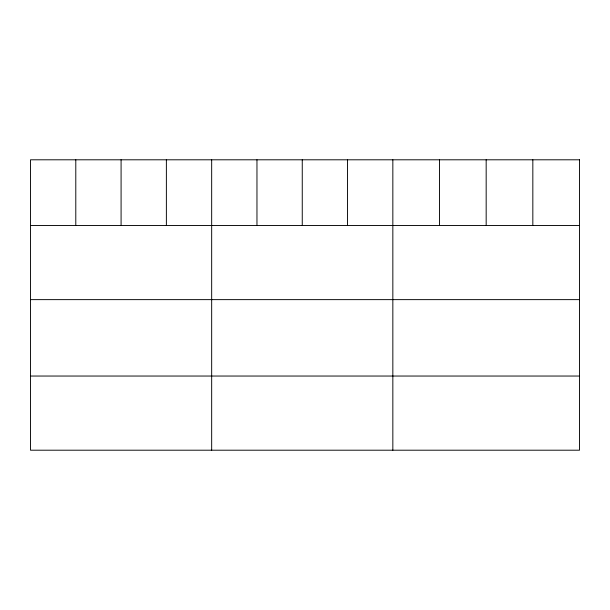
<?xml version="1.0" encoding="UTF-8"?>
<svg xmlns="http://www.w3.org/2000/svg" width="610" height="610" viewBox="0 0 610 610"><rect width="100%" height="100%" fill="white"/><g stroke="black" fill="none" stroke-linecap="round" stroke-linejoin="round"><path stroke-width="0.91" d="M30.5 225.464L579.5 225.464M30.5 299.632L579.5 299.632M30.5 376.042L579.5 376.042M532.835 159.797L532.835 225.464M486.17 159.797L486.17 225.464M439.505 159.797L439.505 225.464M392.84 159.797L392.84 450.203M347.548 159.797L347.548 225.464M302.255 159.797L302.255 225.464M256.962 159.797L256.962 225.464M211.67 159.797L211.67 450.203M166.377 159.797L166.377 225.464M121.085 159.797L121.085 225.464M75.793 159.797L75.793 225.464M579.5 159.797L30.5 159.797L30.5 450.203L579.5 450.203L579.5 159.797"/></g></svg>
